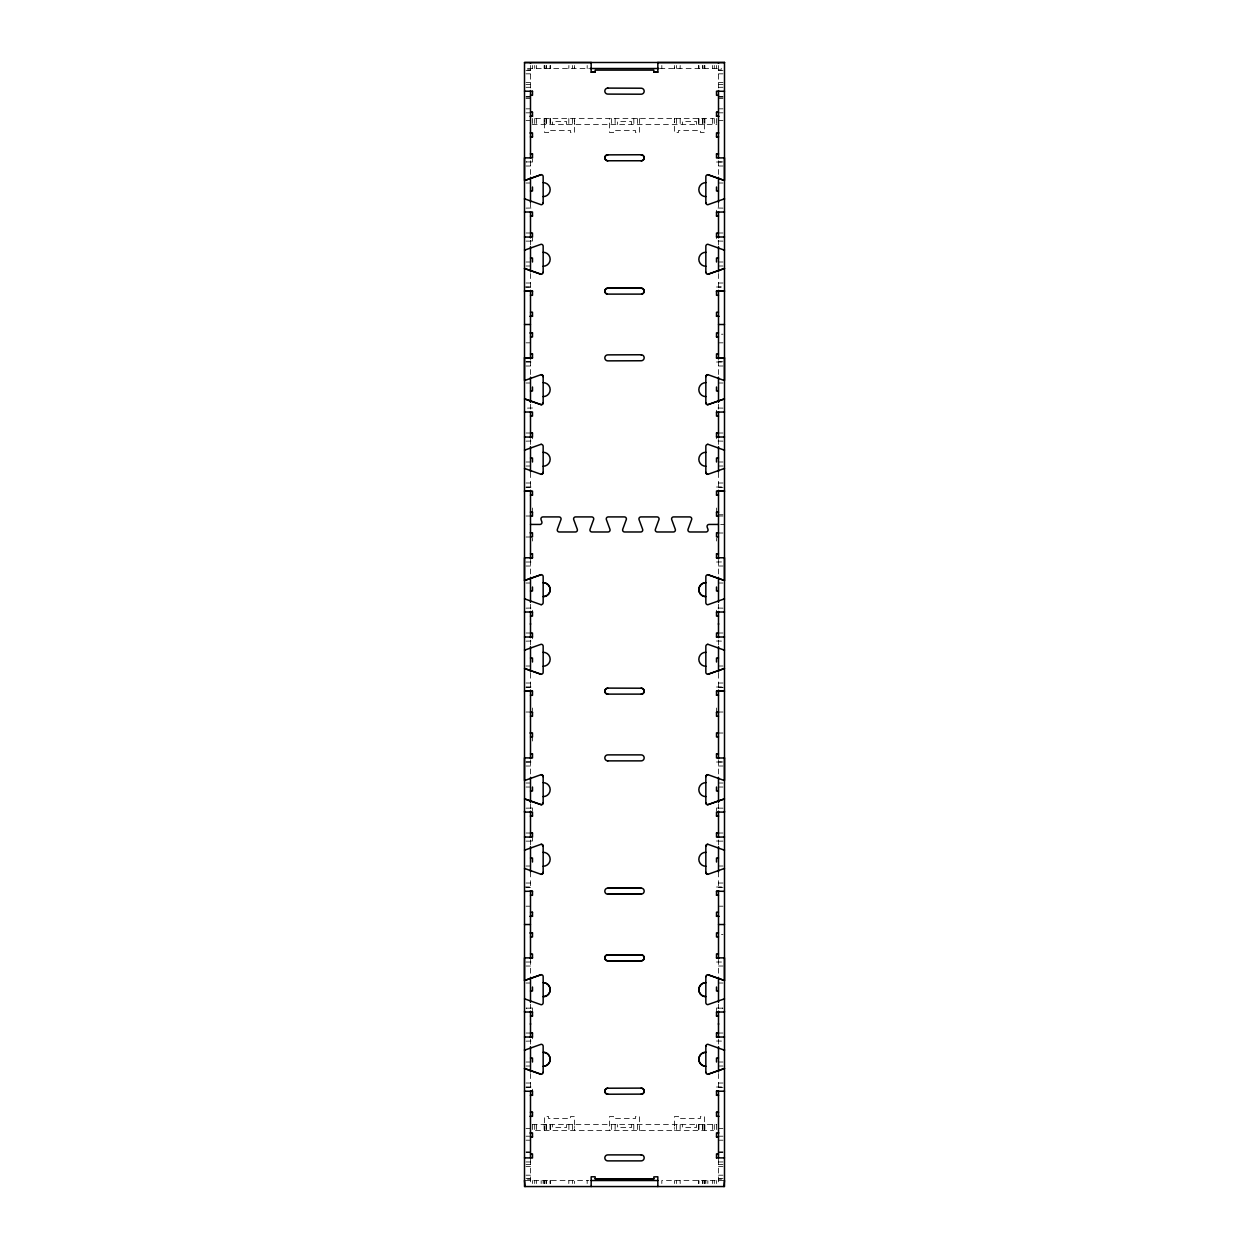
<?xml version="1.0" encoding="UTF-8"?>
<svg xmlns="http://www.w3.org/2000/svg" width="1249" height="1249" viewBox="0 0 1249 1249"><rect width="100%" height="100%" fill="white"/><g stroke="black" fill="none" stroke-linecap="round" stroke-linejoin="round"><path stroke-width="0.75" stroke-dasharray="5 3.75" d="M544.533 1129.533L544.533 1130.532L544.533 1116.528L548.53 1116.528L548.53 1118.526L570.528 1118.526L570.528 1116.528L574.524 1116.528L574.524 1130.532L574.524 1129.533M544.533 1127.535L544.533 1126.536M544.533 124.51L544.533 123.495M544.533 121.496L544.533 120.497M544.533 67.508L544.533 68.508L544.533 65.494M574.524 1127.535L574.524 1126.536M574.524 124.51L574.524 123.495M574.524 121.496L574.524 120.497M574.524 67.508L574.524 68.508L574.524 65.494M574.524 1181.273L574.524 1183.537M674.476 1128.534L674.476 1127.535M674.476 1125.536L674.476 1124.522M674.476 122.496L674.476 121.496M674.476 119.498L674.476 118.499L674.476 132.503L678.472 132.503L678.472 130.505L700.47 130.505L700.47 132.503L704.467 132.503L704.467 118.499L704.467 119.498M674.476 67.508L674.476 68.508L674.476 65.494M704.467 1128.534L704.467 1127.535M704.467 1125.536L704.467 1124.522M704.467 122.496L704.467 121.496M704.467 67.508L704.467 68.508L704.467 65.494M527.5 68.508L589.122 68.508M659.878 68.508L721.5 68.508M527.5 69.835L530.497 69.835M718.503 69.835L721.5 69.835M526.001 70.506L530.497 70.506M718.503 70.506L722.999 70.506M526.001 73.832L530.497 73.832M718.503 73.832L722.999 73.832M526.001 82.528L530.497 82.528M718.503 82.528L722.999 82.528M526.001 84.526L530.497 84.526M718.503 84.526L722.999 84.526M526.001 87.305L530.497 87.274M718.503 87.305L722.999 87.274M526.001 96.532L530.497 96.532M718.503 96.532L722.999 96.532M526.001 97.172L530.497 97.172M718.503 97.172L722.999 97.172M526.001 98.53L530.497 98.53M718.503 98.53L722.999 98.53M526.001 108.835L530.497 108.835M718.503 108.835L722.999 108.835M526.001 112.832L530.497 112.832M718.503 112.832L722.999 112.832M535.446 118.499L713.538 118.499M526.001 120.497L530.497 120.497M718.503 120.497L722.999 120.497M532.183 124.51L716.817 124.51M530.497 161.933L526.001 161.933L532.496 162.011L532.496 157.999M718.503 161.933L722.999 161.933M716.504 162.011L724.498 162.011M526.001 166.008L530.497 166.008M718.503 166.008L722.999 166.008M526.001 183.01L530.497 183.01M718.503 183.01L722.999 183.01M526.001 208.115L532.496 208.005M722.999 208.115L716.504 208.005L716.504 212.002M526.001 233.001L530.497 233.001M718.503 233.001L722.999 233.001M530.497 241.01L532.496 241.01L532.496 236.998M526.001 241.104L530.497 241.135M722.999 241.135L716.504 241.01L716.504 238.34M526.001 262.009L530.497 262.009M718.503 262.009L722.999 262.009M526.001 266.006L530.497 266.006M718.503 266.006L722.999 266.006M526.001 283.008L530.497 283.008M718.503 283.008L722.999 283.008M524.502 287.005L532.496 287.005M716.504 287.005L722.999 287.005L718.503 287.114M526.001 287.114L530.497 287.114M721.5 334.217L722.999 334.217M526.001 342.835L530.497 342.835M718.503 342.835L722.999 342.835M526.001 361.742L530.497 361.773M718.503 361.742L722.999 361.773M526.001 362.007L532.496 362.007M716.504 362.007L722.999 362.007M526.001 366.004L530.497 366.004M718.503 366.004L722.999 366.004M526.001 383.006L530.497 383.006M718.503 383.006L722.999 383.006M532.496 408.017L526.001 408.142M722.999 408.111L716.504 408.017L716.504 412.014M526.001 433.013L530.497 433.013M718.503 433.013L722.999 433.013M526.001 441.147L532.496 441.006L532.496 437.009M722.999 441.147L716.504 441.006L716.504 438.337M526.001 462.005L530.497 462.005M718.503 462.005L722.999 462.005M526.001 466.018L530.497 466.018M718.503 466.018L722.999 466.018M526.001 483.004L530.497 483.004M718.503 483.004L722.999 483.004M526.001 487.016L532.496 487.016M716.504 487.016L722.999 487.016M526.001 487.329L530.497 487.282M718.503 487.282L722.999 487.329M718.503 514.76L722.999 514.76M526.001 516.009L530.497 516.009M718.503 516.009L722.999 516.009M720.642 524.518L724.498 524.518M718.503 533.011L722.999 533.011M526.001 537.008L530.497 537.008M526.001 562.019L532.496 562.019M716.504 562.019L722.999 561.941M526.001 566.016L530.497 566.016M718.503 566.016L722.999 566.016M526.001 583.018L530.497 583.018M718.503 583.018L722.999 583.018M526.001 608.154L532.496 608.013L532.496 610.683M722.999 608.154L716.504 608.013L716.504 612.01M526.001 633.009L530.497 633.009M718.503 633.009L722.999 633.009M526.001 641.143L532.496 641.018L532.496 637.021M716.504 641.018L722.999 641.143M526.001 666.014L530.497 666.014M718.503 666.014L722.999 666.014M526.001 683.016L530.497 683.016M718.503 683.016L722.999 683.016M526.001 687.012L532.496 687.012M716.504 687.012L722.999 687.012M526.001 712.024L530.497 712.024M718.503 712.024L722.999 712.024M718.503 733.022L722.999 733.022M526.001 761.984L530.497 761.952M718.503 761.952L722.999 761.984M526.001 762.015L532.496 762.015M716.504 762.015L722.999 762.015M526.001 766.012L530.497 766.012M718.503 766.012L722.999 766.012M526.001 783.014L530.497 783.014M718.503 783.014L722.999 783.014M526.001 787.026L530.497 787.026M718.503 787.026L722.999 787.026M530.497 808.025L532.496 808.025L532.496 810.695M718.503 808.025L716.504 808.025L716.504 812.022M526.001 808.165L530.497 808.119M718.503 808.119L722.999 808.165M526.001 833.021L530.497 833.021M718.503 833.021L722.999 833.021M530.497 841.014L532.496 841.014L532.496 837.017M716.504 841.014L718.503 841.014M526.001 841.123L530.497 841.155M718.503 841.155L722.999 841.123M526.001 866.025L530.497 866.025M718.503 866.025L722.999 866.025M526.001 883.027L530.497 883.027M718.503 883.027L722.999 883.027M524.502 887.024L532.496 887.024M716.504 887.024L722.999 887.024M526.001 887.29L530.497 887.336M718.503 887.29L722.999 887.336M526.001 906.196L530.497 906.196M718.503 906.196L722.999 906.196M721.5 934.439L722.999 934.439M526.001 962.027L532.496 962.027M716.504 962.027L722.999 962.027M526.001 966.023L530.497 966.023M718.503 966.023L722.999 966.023M526.001 983.025L530.497 983.025M718.503 983.025L722.999 983.025M530.497 1008.162L526.001 1008.162L532.496 1008.021L532.496 1010.691M718.503 1008.162L722.999 1008.162L716.504 1008.021L716.504 1012.018M526.001 1033.032L530.497 1033.032M718.503 1033.032L722.999 1033.032M526.001 1041.166L532.496 1041.026L532.496 1037.029M716.504 1041.026L722.999 1041.12M526.001 1062.025L530.497 1062.025M718.503 1062.025L722.999 1062.025M526.001 1066.022L530.497 1066.022M718.503 1066.022L722.999 1066.022M526.001 1083.024L530.497 1083.024M718.503 1083.024L722.999 1083.024M526.001 1087.02L532.496 1087.02L532.496 1091.033M716.504 1087.02L724.498 1087.02M526.001 1087.301L530.497 1087.333M718.503 1087.301L722.999 1087.333M532.183 1124.522L716.817 1124.522M526.001 1128.534L530.497 1128.534M718.503 1128.534L722.999 1128.534M535.462 1130.532L713.554 1130.532M526.001 1136.2L530.497 1136.2M718.503 1136.2L722.999 1136.2M526.001 1140.196L530.497 1140.196M718.503 1140.196L722.999 1140.196M526.001 1151.859L530.497 1151.859M718.503 1151.859L722.999 1151.859M526.001 1152.499L530.497 1152.499M718.503 1152.499L722.999 1152.499M526.001 1161.96L530.497 1161.992M718.503 1161.992L722.999 1161.96M526.001 1164.505L530.497 1164.505M718.503 1164.505L722.999 1164.505M526.001 1166.504L530.497 1166.504M718.503 1166.504L722.999 1166.504M526.001 1175.2L530.497 1175.2M718.503 1175.2L722.999 1175.2M526.001 1178.525L530.497 1178.525M718.503 1178.525L722.999 1178.525M527.5 1179.197L530.497 1179.197M718.503 1179.197L721.5 1179.197M525.064 1180.524L588.872 1180.524M723.936 1180.524L661.829 1180.524L661.829 1183.537M704.467 1181.273L704.467 1183.537M718.503 65.494L718.503 89.678M718.503 160.715L718.503 175.453M718.503 202.166L718.503 209.926M718.503 240.386L718.503 244.929M718.503 273.562L718.503 289.549M718.503 360.774L718.503 377.198M718.503 404.239L718.503 409.157M718.503 439.445L718.503 445.284M718.503 472.559L718.503 488.578M718.503 560.223L718.503 575.82M718.503 604.235L718.503 608.934M718.503 640.097L718.503 644.968M718.503 673.211L718.503 688.808M718.503 760.235L718.503 776.472M718.503 803.747L718.503 809.586M718.503 839.906L718.503 844.964M718.503 871.911L718.503 888.336M718.503 959.482L718.503 975.469M718.503 1004.149L718.503 1008.661M718.503 1039.106L718.503 1046.896M718.503 1073.578L718.503 1088.082M718.503 1159.353L718.503 1183.537M716.504 65.494L716.504 68.508M716.504 118.499L716.504 124.51M716.504 508.015L716.504 510.685M716.504 538.35L716.504 541.02M716.504 708.011L716.504 712.024M716.504 1124.522L716.504 1130.532M716.504 1180.524L716.504 1183.537M714.287 65.494L714.287 68.508M714.287 118.499L714.287 124.51M714.287 1124.522L714.287 1130.532M714.287 1180.524L714.287 1183.537M712.398 65.494L712.398 68.508M712.398 118.499L712.398 124.51M712.398 1124.522L712.398 1130.532M712.398 1180.524L712.398 1183.537M707.84 1180.524L707.84 1183.537M705.841 1180.524L705.841 1183.537M704.858 65.494L704.858 68.508M704.858 118.499L704.858 124.51M704.858 1124.522L704.858 1130.532M704.858 1180.524L704.858 1183.537M704.467 1130.532L704.467 1116.528L700.47 1116.528L700.47 1118.526L678.472 1118.526L678.472 1116.528L674.476 1116.528L674.476 1130.532M702.968 65.494L702.968 68.508M702.968 118.499L702.968 124.51M702.968 1124.522L702.968 1130.532M702.968 1180.524L702.968 1183.537M702.469 65.494L702.469 68.508M702.469 118.499L702.469 124.51M702.469 1124.522L702.469 1130.532M702.469 1180.524L702.469 1183.537M698.831 65.494L698.831 68.508M698.831 118.499L698.831 124.51M698.831 1124.522L698.831 1130.532M698.831 1180.524L698.831 1183.537M698.753 65.494L698.753 68.508M698.753 118.499L698.753 124.51M698.753 1124.522L698.753 1130.532M698.753 1180.524L698.753 1183.537M696.474 124.51L696.474 121.496L682.469 121.496L682.469 124.51M696.474 1124.522L696.474 1127.535L682.469 1127.535L682.469 1124.522M680.19 65.494L680.096 68.508M680.19 118.499L680.19 124.51M680.19 1124.522L680.096 1130.532M680.096 1180.524L680.19 1183.537M676.474 65.494L676.474 68.508M676.474 118.499L676.474 124.51M676.474 1124.522L676.474 1130.532M676.474 1180.524L676.474 1183.537M674.46 1180.524L674.46 1183.537M661.829 65.494L661.829 68.508M639.504 118.499L639.504 132.503L635.507 132.503L635.507 130.505L613.493 130.505L613.493 132.503L609.496 132.503L609.496 118.499M639.504 1130.532L639.504 1116.528L635.507 1116.528L635.507 1118.526L613.493 1118.526L613.493 1116.528L609.496 1116.528L609.496 1130.532M637.505 118.499L637.505 124.51M637.505 1124.522L637.505 1130.532M633.789 118.499L633.868 124.51M633.789 1124.522L633.789 1130.532M631.494 124.51L631.494 121.496L617.506 121.496L617.506 124.51M631.494 1124.522L631.494 1127.535L617.506 1127.535L617.506 1124.522M615.133 118.499L615.133 124.51M615.133 1124.522L615.133 1130.532M611.495 118.499L611.495 124.51M611.495 1124.522L611.495 1130.532M587.171 65.494L587.171 68.508M587.171 1180.524L587.171 1183.537M574.524 118.499L574.524 132.503L570.528 132.503L570.528 130.505L548.53 130.505L548.53 132.503L544.533 132.503L544.533 118.499M572.526 65.494L572.526 68.508M572.526 118.499L572.526 124.51M572.526 1124.522L572.526 1130.532M572.526 1180.524L572.526 1183.537M568.904 65.494L568.81 68.508M568.81 118.499L568.81 124.51M568.904 1124.522L568.904 1130.532M568.81 1180.524L568.81 1183.537M566.531 124.51L566.531 121.496L552.526 121.496L552.526 124.51M566.531 1124.522L566.531 1127.535L552.526 1127.535L552.526 1124.522M550.247 65.494L550.247 68.508M550.247 118.499L550.247 124.51M550.247 1124.522L550.247 1130.532M550.247 1180.524L550.247 1183.537M550.169 65.494L550.169 68.508M550.169 118.499L550.169 124.51M550.169 1124.522L550.169 1130.532M550.169 1180.524L550.169 1183.537M546.531 65.494L546.531 68.508M546.531 118.499L546.531 124.51M546.531 1124.522L546.531 1130.532M546.531 1180.524L546.531 1183.537M546.032 65.494L546.032 68.508M546.032 118.499L546.032 124.51M546.032 1124.522L546.032 1130.532M546.032 1180.524L546.032 1183.537M544.533 1180.524L544.533 1183.537M544.142 65.494L544.142 68.508M544.142 118.499L544.142 124.51M544.142 1124.522L544.142 1130.532M544.142 1180.524L544.142 1183.537M543.159 1180.524L543.159 1183.537M541.16 1180.524L541.16 1183.537M536.602 65.494L536.602 68.508M536.602 118.499L536.602 124.51M536.602 1124.522L536.602 1130.532M536.602 1180.524L536.602 1183.537M534.713 65.494L534.713 68.508M534.713 118.499L534.713 124.51M534.713 1124.522L534.713 1130.532M534.713 1180.524L534.713 1183.537M532.496 65.494L532.496 68.508M532.496 118.499L532.496 124.51M532.496 508.015L532.496 510.685M532.496 538.35L532.496 541.02M532.496 708.011L532.496 710.681M532.496 737.019L532.496 741.016M532.496 1124.522L532.496 1130.532M532.496 1180.524L532.496 1183.537M530.497 65.494L530.497 89.678M530.497 160.715L530.497 175.453M530.497 202.166L530.497 209.926M530.497 240.386L530.497 244.929M530.497 273.562L530.497 289.549M530.497 360.774L530.497 377.198M530.497 404.239L530.497 409.157M530.497 439.445L530.497 445.284M530.497 472.559L530.497 488.578M530.497 560.223L530.497 575.82M530.497 604.235L530.497 608.934M530.497 640.097L530.497 644.968M530.497 673.211L530.497 688.808M530.497 760.235L530.497 776.472M530.497 803.747L530.497 809.586M530.497 839.906L530.497 844.964M530.497 871.911L530.497 888.336M530.497 959.482L530.497 975.469M530.497 1004.149L530.497 1008.661M530.497 1039.106L530.497 1046.896M530.497 1073.578L530.497 1088.082M530.497 1159.353L530.497 1183.537M530.497 687.293L526.001 687.293L530.497 687.325M722.999 687.293L718.503 687.293L722.999 687.325"/><path stroke-width="1.5" d="M525.002 1012.127L524.502 1011.315M524.502 811.194L524.502 812.131L532.496 812.022L532.496 816.128L530.497 816.128M541.16 574.743L525.064 580.363A1.998 1.998 0 0 1 524.502 580.457L524.502 557.772L532.496 557.772M530.497 1024.523L530.497 1023.462M530.497 624.516L530.497 623.454M718.503 62.872L718.503 63.356M718.503 1024.523L718.503 1023.462M718.503 624.516L718.503 623.454M723.998 1012.127L724.498 1011.315M724.498 811.194L724.498 812.131L716.504 812.022L716.504 816.128L718.503 816.128M724.498 757.878L724.498 780.453A1.998 1.998 0 0 1 723.936 780.266M723.936 599.098A1.998 1.998 0 0 1 724.498 599.02A1.998 1.998 0 0 0 723.936 599.005L707.84 604.735A1.998 1.998 0 0 1 705.841 602.736L705.841 576.632A1.998 1.998 0 0 1 707.84 574.743L723.936 580.363A1.998 1.998 0 0 0 724.498 580.457L724.498 557.772L716.504 557.772M718.503 353.967L716.504 353.873L716.504 357.979L724.498 357.87L724.498 380.445A1.998 1.998 0 0 1 723.936 380.367L707.84 374.638A1.998 1.998 0 0 0 705.841 376.636L705.841 402.724A1.998 1.998 0 0 0 707.84 404.738L723.936 399.102A1.998 1.998 0 0 1 724.498 399.009M530.497 153.861L532.496 153.861L532.496 157.967L524.502 157.827L524.502 180.449A1.998 1.998 0 0 0 525.064 180.371L541.16 174.626A1.998 1.998 0 0 1 543.159 176.624L543.159 202.728M525.064 180.371L541.16 174.735M525.064 249.987L541.16 244.258A1.998 1.998 0 0 1 543.159 246.35L543.159 272.36M724.498 198.903A1.998 1.998 0 0 0 723.936 198.997L707.84 204.727A1.998 1.998 0 0 1 705.841 202.619M707.84 274.358L723.936 268.722A1.998 1.998 0 0 1 724.498 268.644M524.502 399.009A1.998 1.998 0 0 1 525.064 399.102L541.16 404.738A1.998 1.998 0 0 0 543.159 402.724L543.159 376.636A1.998 1.998 0 0 0 541.16 374.638L525.064 380.367A1.998 1.998 0 0 1 524.502 380.445L524.502 357.87L532.496 357.979L532.496 353.873M541.16 444.254L525.064 449.999A1.998 1.998 0 0 1 524.502 450.077M723.936 398.993L707.84 404.629A1.998 1.998 0 0 1 705.841 402.631M707.84 644.359A1.998 1.998 0 0 0 705.841 646.357L705.841 672.368A1.998 1.998 0 0 0 707.84 674.257L723.936 668.621A1.998 1.998 0 0 1 724.498 668.543A1.998 1.998 0 0 0 723.936 668.73L716.895 671.197M707.84 674.366L715.88 671.54M720.907 800.156L707.84 804.746A1.998 1.998 0 0 1 705.841 802.732L705.841 776.644A1.998 1.998 0 0 1 707.84 774.645L723.936 780.375M721.922 799.813L723.936 799.11M724.498 850.085A1.998 1.998 0 0 1 723.936 850.007L707.84 844.262A1.998 1.998 0 0 0 705.841 846.26L705.841 872.364A1.998 1.998 0 0 0 707.84 874.362L723.936 868.633A1.998 1.998 0 0 1 724.498 868.648M541.16 974.751L525.064 980.371A1.998 1.998 0 0 1 524.502 980.465L524.502 957.874L532.496 957.874M524.502 1050.081A1.998 1.998 0 0 0 525.064 1050.003L541.16 1044.273A1.998 1.998 0 0 1 543.159 1046.272L543.159 1072.376M705.841 1072.266A1.998 1.998 0 0 0 707.84 1074.265L723.936 1068.629A1.998 1.998 0 0 1 724.498 1068.551M707.84 1074.374L723.936 1068.738A1.998 1.998 0 0 1 724.498 1068.66M529.998 637.115L532.496 637.115L532.496 633.009L530.497 633.118M719.002 1012.127L716.504 1012.127L716.504 1016.124M524.502 1037.029L532.496 1037.013L532.496 1033.017L530.497 1033.017M716.504 1037.013L719.002 1037.013L716.504 1037.123L716.504 1033.017L718.503 1033.017M524.502 62.559L591.167 62.559M657.833 62.559L724.498 62.559M590.168 68.508L658.832 68.508M591.167 62.45L591.167 72.223L595.164 72.114L595.164 70.116L653.836 70.116L653.836 72.223L657.833 72.223L657.833 62.45M653.836 72.114L657.833 72.114M591.167 72.223L595.164 72.223M607.826 88.101L641.174 88.211A2.998 2.998 0 0 1 644.172 91.208A2.998 2.998 0 0 1 641.174 94.206L607.826 94.097A2.998 2.998 0 0 1 604.828 91.099A2.998 2.998 0 0 1 607.826 88.101L607.826 88.211M524.502 91.177L532.496 91.318M724.498 91.318L716.504 91.208L716.504 95.314L718.503 95.314M530.497 95.205L532.496 95.314L532.496 91.208M532.496 112.207L530.497 112.207L532.496 112.316L532.496 116.313M716.504 112.207L718.503 112.207L716.504 112.316L716.504 116.313M529.998 116.313L532.496 116.204M716.504 116.204L719.002 116.313M529.998 132.972L532.496 132.862L532.496 136.968L530.497 136.968M718.878 132.94L716.504 132.862L716.504 136.968L718.503 136.968M530.497 136.875L532.496 136.875M716.504 136.875L718.503 136.875M718.503 153.861L716.504 153.861L716.504 157.967L724.498 157.858L724.498 180.449A1.998 1.998 0 0 1 723.936 180.371L707.84 174.735A1.998 1.998 0 0 0 705.841 176.624L705.841 202.728M530.497 153.97L532.496 153.97M716.504 153.97L718.503 153.97M607.826 154.86L641.174 154.751A2.998 2.998 0 0 1 644.172 157.764A2.998 2.998 0 0 1 641.174 160.762L607.826 160.762A2.998 2.998 0 0 1 604.828 157.858A2.998 2.998 0 0 1 607.826 154.86L607.826 154.751A2.998 2.998 0 0 0 604.828 157.764A2.998 2.998 0 0 0 607.826 160.762L607.826 160.856M530.497 191.003L532.496 191.003L532.496 187.007M718.503 191.003L716.504 191.003L716.504 187.007M524.502 212.002L532.496 212.002L532.496 216.108L530.497 216.108L532.496 216.015M716.504 212.111L724.498 212.002M716.504 216.015L718.503 216.015L716.504 216.108L716.504 212.002M530.497 233.001L532.496 233.001L532.496 237.107L524.502 236.998M718.503 233.001L716.504 233.11L716.504 237.107M716.504 236.998L724.498 236.998M530.497 258.012L532.496 258.012L532.496 262.009M718.503 258.012L716.504 258.012L716.504 262.009M607.826 288.097L641.174 288.097A2.998 2.998 0 0 1 644.172 291.111A2.998 2.998 0 0 1 641.174 294.108L607.826 294.108A2.998 2.998 0 0 1 604.828 291.111A2.998 2.998 0 0 1 607.826 288.097L607.826 288.207A2.998 2.998 0 0 0 607.186 294.139M607.826 288.207L641.174 288.207A2.998 2.998 0 0 1 641.814 294.139M524.502 290.97L532.496 291.001M716.504 291.001L724.498 290.97M524.502 291.204L532.496 291.204L532.496 295.31L530.497 295.31M724.498 291.204L716.504 291.204L716.504 295.31L718.503 295.31M529.998 291.314L532.496 291.314M716.504 291.314L719.002 291.314M530.497 312.312L532.496 312.203L532.496 316.309L529.998 316.309M718.503 312.203L716.504 312.312L716.504 316.309L719.002 316.309M530.497 316.2L532.496 316.2M716.504 316.2L718.503 316.2M524.502 324.506L530.497 324.506M718.503 324.506L724.498 324.506M530.497 332.874L532.496 332.874L532.496 336.98L530.497 336.98M718.503 332.874L716.504 332.874L716.504 336.98M529.998 332.983L532.496 332.983M716.504 336.871L718.503 336.98M530.497 353.967L532.496 353.967M524.502 357.776L532.496 357.87M716.504 358.01L724.498 357.979M530.497 391.015L532.496 391.015L532.496 387.003M718.503 391.015L716.504 391.015L716.504 387.003M524.502 412.014L532.496 412.014L532.496 416.12L530.497 416.011M716.504 412.123L724.498 412.014M718.503 416.12L716.504 416.12L716.504 412.014M532.496 433.013L530.497 433.013L532.496 433.122L532.496 437.119L524.502 437.009M716.504 433.013L718.503 433.013L716.504 433.122L716.504 437.119M716.504 437.009L724.498 437.009M530.497 458.008L532.496 458.008L532.496 462.005M718.503 458.008L716.504 458.008L716.504 462.005M524.502 491.107L532.496 491.107L532.496 495.213M724.498 491.107L716.504 491.013L716.504 495.213M524.502 491.185L530.497 491.185M718.503 491.185L724.498 491.185M530.497 495.213L532.496 495.104M716.504 495.104L718.503 495.213M530.497 512.106L532.496 512.106L532.496 516.212L530.497 516.102M718.503 512.106L716.504 512.106L716.504 516.212L718.503 516.102M530.497 512.215L532.496 512.215M716.504 512.215L718.503 512.215M530.497 524.439L539.958 524.455A1.998 1.998 0 0 0 541.832 521.754L541.004 519.475A1.998 1.998 0 0 1 542.909 516.914L559.084 516.914A1.998 1.998 0 0 1 561.004 519.475L557.335 529.42A1.998 1.998 0 0 0 559.24 531.98L575.414 531.98A1.998 1.998 0 0 0 577.335 529.404L573.666 519.475A1.998 1.998 0 0 1 575.586 516.914L591.745 516.914A1.998 1.998 0 0 1 593.665 519.475L589.996 529.42A1.998 1.998 0 0 0 591.917 531.98L608.091 531.98A1.998 1.998 0 0 0 609.996 529.404L606.327 519.475A1.998 1.998 0 0 1 608.247 516.914L624.422 516.914A1.998 1.998 0 0 1 626.327 519.475L622.673 529.42A1.998 1.998 0 0 0 624.578 531.98L640.753 531.98A1.998 1.998 0 0 0 642.673 529.404L639.004 519.475A1.998 1.998 0 0 1 640.909 516.914L657.083 516.914A1.998 1.998 0 0 1 659.004 519.475L655.335 529.42A1.998 1.998 0 0 0 657.255 531.98L673.414 531.98A1.998 1.998 0 0 0 675.334 529.404L671.665 519.475A1.998 1.998 0 0 1 673.586 516.914L689.76 516.914A1.998 1.998 0 0 1 691.665 519.475L687.996 529.42A1.998 1.998 0 0 0 689.916 531.98L706.091 531.98A1.998 1.998 0 0 0 707.996 529.404L707.168 527.125A1.998 1.998 0 0 1 709.042 524.439L718.503 524.439M530.122 532.839L532.496 532.777L532.496 536.883L530.497 536.789M718.503 532.777L716.504 532.777L716.504 536.883L718.503 536.883M532.496 553.775L530.497 553.775L532.496 553.885L532.496 557.881L530.497 558.006M716.504 553.775L718.503 553.775L716.504 553.885L716.504 557.881L718.503 558.006M530.497 591.011L532.496 591.011L532.496 587.014M718.503 591.011L716.504 591.011L716.504 587.014M524.502 612.01L532.496 612.01L532.496 616.116L530.497 616.116M724.498 612.01L716.504 612.01L716.504 616.116L718.503 616.116M529.998 612.119L532.496 612.119M716.504 612.119L719.002 612.119M718.503 633.118L716.504 633.009L716.504 637.115L719.002 637.115M524.502 637.006L532.496 637.006M716.504 637.006L724.498 637.006M530.497 658.02L532.496 658.02L532.496 662.017M718.503 658.02L716.504 658.02L716.504 662.017M607.826 688.105L641.174 688.215A2.998 2.998 0 0 1 644.172 691.119A2.998 2.998 0 0 1 641.174 694.116L607.826 694.116A2.998 2.998 0 0 1 604.828 691.212A2.998 2.998 0 0 1 607.826 688.215L607.826 688.215A2.998 2.998 0 0 0 604.828 691.119A2.998 2.998 0 0 0 607.826 694.116L607.826 694.21M532.496 691.025L524.502 691.197L532.496 691.322L532.496 695.318L530.497 695.318M716.504 691.025L724.498 691.197L716.504 691.322L716.504 695.318M716.504 695.225L718.503 695.318M530.497 712.211L532.496 712.211L532.496 716.317L530.497 716.208M718.503 712.211L716.504 712.211L716.504 716.317L718.503 716.208M530.497 712.32L532.496 712.32M716.504 712.32L718.503 712.32M529.998 732.991L532.496 732.882L532.496 736.988L530.497 736.988M718.503 732.882L716.504 732.882L716.504 736.988L718.503 736.879M532.496 753.881L530.497 753.881L532.496 753.974L532.496 757.987L524.502 757.846L524.502 780.453A1.998 1.998 0 0 0 525.064 780.375L541.16 774.645A1.998 1.998 0 0 1 543.159 776.644L543.159 802.732A1.998 1.998 0 0 1 541.16 804.746L528.093 800.156M716.504 753.881L718.503 753.881L716.504 753.974L716.504 757.987L724.498 757.987M607.826 760.875L641.174 760.875A2.998 2.998 0 0 0 644.172 757.878A2.998 2.998 0 0 0 641.174 754.88L607.826 754.88A2.998 2.998 0 0 0 604.828 757.878A2.998 2.998 0 0 0 607.826 760.875L607.826 760.766M530.497 791.023L532.496 791.023L532.496 787.026M718.503 791.023L716.504 791.023L716.504 787.026M530.497 816.019L532.496 816.019M716.504 816.019L718.503 816.019M530.497 833.021L532.496 833.021L532.496 837.127L524.502 837.017M718.503 833.021L716.504 833.021L716.504 837.127L724.498 837.017M530.497 833.13L532.496 833.13M716.504 833.13L718.503 833.13M530.497 858.016L532.496 858.016L532.496 862.029M718.503 858.016L716.504 858.016L716.504 862.029M607.826 888.226L641.174 888.117A2.998 2.998 0 0 1 644.172 891.115A2.998 2.998 0 0 1 641.174 894.112L607.826 894.222A2.998 2.998 0 0 1 604.828 891.115A2.998 2.998 0 0 1 607.826 888.117L641.174 888.226M530.497 895.221L532.496 895.33L532.496 891.224L525.002 891.333M716.504 895.33L716.504 891.224L723.998 891.333M529.998 891.333L532.496 891.333M716.504 891.333L719.002 891.333M607.826 894.222L641.174 894.222M716.504 895.221L718.503 895.33M530.497 912.223L532.496 912.316M718.503 912.223L716.504 912.223L716.504 916.329L719.002 916.329M530.497 916.22L532.496 916.22L532.496 912.223M716.504 916.22L718.503 916.22M529.998 916.329L532.496 916.329M524.502 924.525L530.497 924.525M718.503 924.525L724.498 924.525M530.497 932.878L532.496 932.878L532.496 936.984L530.497 936.984M718.503 932.878L716.504 932.878L716.504 936.984L718.503 936.891M529.998 932.987L532.496 932.987M530.497 953.877L532.496 953.986L532.496 957.983L529.998 957.983M718.503 953.877L716.504 953.877L716.504 957.983L719.002 957.983M607.826 954.767L641.174 954.767A2.998 2.998 0 0 1 644.172 957.78A2.998 2.998 0 0 1 641.174 960.871L607.826 960.871A2.998 2.998 0 0 1 604.828 957.874A2.998 2.998 0 0 1 607.826 954.767L607.826 954.876A2.998 2.998 0 0 0 604.828 957.874A2.998 2.998 0 0 0 607.826 960.778L641.174 960.778A2.998 2.998 0 0 0 644.172 957.78A2.998 2.998 0 0 0 641.174 954.876L607.826 954.876M716.504 957.874L724.498 957.874L724.498 980.465A1.998 1.998 0 0 1 723.936 980.371L707.84 974.751A1.998 1.998 0 0 0 705.841 976.749M530.497 991.019L532.496 991.019L532.496 987.022M718.503 991.019L716.504 991.019L716.504 987.022M524.502 1012.018L532.496 1012.018L532.496 1016.124M716.504 1012.018L724.498 1012.018M532.496 1012.127L529.998 1012.127M530.497 1016.03L532.496 1016.03M716.504 1016.03L718.503 1016.03M530.497 1033.126L532.496 1033.126M716.504 1033.126L718.503 1033.126M718.503 1037.029L724.498 1037.029M532.496 1037.123L530.497 1037.029M530.497 1058.028L532.496 1058.028L532.496 1062.025M718.503 1058.028L716.504 1058.028L716.504 1062.025M607.826 1088.222L641.174 1088.113A2.998 2.998 0 0 1 644.172 1091.111A2.998 2.998 0 0 1 641.174 1094.124L607.826 1094.218A2.998 2.998 0 0 1 604.828 1091.22A2.998 2.998 0 0 1 607.826 1088.222L607.826 1088.222A2.998 2.998 0 0 0 604.828 1091.111A2.998 2.998 0 0 0 607.826 1094.124L607.826 1094.218M532.496 1091.033L530.497 1091.033L530.497 1157.995M716.504 1091.033L718.503 1091.033L718.503 1157.995M524.502 1091.204L532.496 1091.329L532.496 1095.326L530.497 1095.326M724.498 1091.22L716.504 1091.22L716.504 1095.326L718.503 1095.326M530.497 1095.232L532.496 1095.232M716.504 1095.232L718.503 1095.232M530.497 1112.219L532.496 1112.219L532.496 1116.325L529.998 1116.325M718.503 1112.219L716.504 1112.219L716.504 1116.325L719.002 1116.325M530.497 1112.328L532.496 1112.328M716.504 1112.328L718.503 1112.328M529.998 1132.999L532.496 1132.89L532.496 1136.996L530.497 1136.996L532.496 1136.887M718.878 1132.921L716.504 1132.89L716.504 1136.996L718.503 1136.996L716.504 1136.887M530.497 1153.982L532.496 1153.889L532.496 1157.995L524.502 1157.854M718.503 1153.982L716.504 1153.889L716.504 1157.995M716.504 1157.885L724.498 1157.885M595.164 1178.775L653.836 1178.775M524.502 1180.524L525.064 1186.534M591.167 1180.524L657.833 1180.524M724.498 1180.524L723.936 1186.534M707.84 174.626L723.936 180.262M723.936 249.987L707.84 244.258A1.998 1.998 0 0 0 705.841 246.35L705.841 272.36M524.502 198.903A1.998 1.998 0 0 1 525.064 198.997L541.16 204.727A1.998 1.998 0 0 0 543.159 202.619M541.16 274.358L525.064 268.722A1.998 1.998 0 0 0 524.502 268.644M707.84 444.254L723.936 449.999A1.998 1.998 0 0 0 724.498 450.077M525.064 398.993L541.16 404.629A1.998 1.998 0 0 0 543.159 402.631M707.84 574.634L723.936 580.27A1.998 1.998 0 0 0 724.498 580.348M707.84 644.265L723.936 649.995A1.998 1.998 0 0 0 724.498 650.089A1.998 1.998 0 0 1 723.936 649.886M541.16 604.735L525.064 599.005A1.998 1.998 0 0 0 524.502 598.911A1.998 1.998 0 0 1 525.064 599.098M525.064 649.886A1.998 1.998 0 0 1 524.502 649.98A1.998 1.998 0 0 0 525.064 649.995L541.16 644.265A1.998 1.998 0 0 1 543.159 646.264L543.159 672.368A1.998 1.998 0 0 1 541.16 674.257L525.064 668.621A1.998 1.998 0 0 0 524.502 668.543A1.998 1.998 0 0 1 525.064 668.73L532.105 671.197M533.12 671.54L541.16 674.366M525.064 799.001L541.16 804.637A1.998 1.998 0 0 0 543.159 802.639M527.078 799.813L525.064 799.11A1.998 1.998 0 0 0 524.502 799.017M524.502 850.085A1.998 1.998 0 0 0 525.064 850.007L541.16 844.262A1.998 1.998 0 0 1 543.159 846.26L543.159 872.364A1.998 1.998 0 0 1 541.16 874.362L525.064 868.633A1.998 1.998 0 0 0 524.502 868.648M707.84 974.642L723.936 980.278A1.998 1.998 0 0 0 724.498 980.356M724.498 1050.081A1.998 1.998 0 0 1 723.936 1050.003L707.84 1044.273A1.998 1.998 0 0 0 705.841 1046.365M543.159 1072.266A1.998 1.998 0 0 1 541.16 1074.265L525.064 1068.629A1.998 1.998 0 0 0 524.502 1068.551M541.16 1074.374L525.064 1068.738A1.998 1.998 0 0 0 524.502 1068.66M530.497 62.872L530.497 63.356M718.503 90.552L718.503 157.999M718.503 177.327L718.503 202.338M718.503 211.643L718.503 237.888M718.503 246.678L718.503 271.751M718.503 290.361L718.503 359.025M718.503 377.198L718.503 402.35M718.503 411.655L718.503 437.899M718.503 446.674L718.503 471.888M718.503 490.326L718.503 558.974M718.503 577.335L718.503 602.346M718.503 611.401L718.503 637.646M718.503 646.685L718.503 671.9M718.503 690.072L718.503 758.736M718.503 777.346L718.503 802.358M718.503 811.163L718.503 837.408M718.503 846.681L718.503 871.911M718.503 891.021L718.503 958.498M718.503 977.342L718.503 1002.354M718.503 1011.159L718.503 1037.404M718.503 1046.693L718.503 1071.907M724.498 468.531A1.998 1.998 0 0 0 723.936 468.625L707.84 474.355A1.998 1.998 0 0 1 705.841 472.356L705.841 446.252A1.998 1.998 0 0 1 707.84 444.363M705.841 976.64L705.841 1002.744A1.998 1.998 0 0 0 707.84 1004.633L723.936 999.013A1.998 1.998 0 0 1 724.498 998.919M705.841 1046.272L705.841 1072.376M657.833 1186.55L657.833 1176.777L653.836 1176.886L653.836 1178.884L595.164 1178.884L595.164 1176.777L591.167 1176.777L591.167 1186.55M641.174 154.751L641.174 154.86A2.998 2.998 0 0 1 644.172 157.858A2.998 2.998 0 0 1 641.174 160.856L641.174 160.856M641.174 688.105L641.174 688.215A2.998 2.998 0 0 1 644.172 691.212A2.998 2.998 0 0 1 641.174 694.21L641.174 694.21M641.174 1088.113L641.174 1088.222A2.998 2.998 0 0 1 644.172 1091.22A2.998 2.998 0 0 1 641.174 1094.218L641.174 1094.124M524.502 468.531A1.998 1.998 0 0 1 525.064 468.625L541.16 474.355A1.998 1.998 0 0 0 543.159 472.356L543.159 446.252A1.998 1.998 0 0 0 541.16 444.363M530.497 90.552L530.497 157.999M530.497 177.327L530.497 202.338M530.497 211.643L530.497 237.888M530.497 246.678L530.497 271.751M530.497 290.361L530.497 359.025M530.497 377.198L530.497 402.35M530.497 411.655L530.497 437.899M530.497 446.674L530.497 471.888M530.497 490.326L530.497 558.974M530.497 577.335L530.497 602.346M530.497 611.401L530.497 637.646M530.497 646.685L530.497 671.9M530.497 690.072L530.497 758.736M530.497 777.346L530.497 802.358M530.497 811.163L530.497 837.408M530.497 846.681L530.497 871.911M530.497 891.021L530.497 958.498M530.497 977.342L530.497 1002.354M530.497 1011.159L530.497 1037.404M530.497 1046.693L530.497 1071.907M525.064 1049.894A1.998 1.998 0 0 1 524.502 1049.987M524.502 998.919A1.998 1.998 0 0 1 525.064 999.013L541.16 1004.742A1.998 1.998 0 0 0 543.159 1002.635L543.159 976.64A1.998 1.998 0 0 0 541.16 974.642L525.064 980.278A1.998 1.998 0 0 1 524.502 980.356M724.498 1049.987A1.998 1.998 0 0 1 723.936 1049.894M541.16 844.371A1.998 1.998 0 0 1 543.159 846.369M543.159 782.639A6.994 6.994 0 0 1 550.169 789.633A6.994 6.994 0 0 1 543.159 796.628M541.16 774.739A1.998 1.998 0 0 1 543.159 776.737M705.841 776.737A1.998 1.998 0 0 1 707.84 774.739M705.841 796.628A6.994 6.994 0 0 1 698.831 789.633A6.994 6.994 0 0 1 705.841 782.639M705.841 802.639A1.998 1.998 0 0 0 707.84 804.637L723.936 799.001A1.998 1.998 0 0 1 724.498 798.923M705.841 846.369A1.998 1.998 0 0 1 707.84 844.371M705.841 866.26A6.994 6.994 0 0 1 698.831 859.265A6.994 6.994 0 0 1 705.841 852.271M707.84 874.253A1.998 1.998 0 0 1 705.841 872.255M543.159 872.255A1.998 1.998 0 0 1 541.16 874.253M543.159 852.271A6.994 6.994 0 0 1 550.169 859.265A6.994 6.994 0 0 1 543.159 866.26M541.16 604.625A1.998 1.998 0 0 0 543.159 602.627L543.159 576.632A1.998 1.998 0 0 0 541.16 574.634L525.064 580.27A1.998 1.998 0 0 1 524.502 580.348M543.159 582.627A6.994 6.994 0 0 1 550.169 589.637A6.994 6.994 0 0 1 543.159 596.632A6.994 6.994 0 0 0 550.169 589.684A6.994 6.994 0 0 0 543.159 582.69M705.841 582.627A6.994 6.994 0 0 0 698.831 589.637A6.994 6.994 0 0 0 705.841 596.632A6.994 6.994 0 0 1 698.831 589.684A6.994 6.994 0 0 1 705.841 582.69M705.841 666.263A6.994 6.994 0 0 1 698.831 659.253A6.994 6.994 0 0 1 705.841 652.259M543.159 652.259A6.994 6.994 0 0 1 550.169 659.253A6.994 6.994 0 0 1 543.159 666.263M543.159 382.631A6.994 6.994 0 0 1 550.169 389.626A6.994 6.994 0 0 1 543.159 396.62M541.16 374.731A1.998 1.998 0 0 1 543.159 376.73M705.841 376.73A1.998 1.998 0 0 1 707.84 374.731M705.841 396.62A6.994 6.994 0 0 1 698.831 389.626A6.994 6.994 0 0 1 705.841 382.631M705.841 466.252A6.994 6.994 0 0 1 698.831 459.257A6.994 6.994 0 0 1 705.841 452.263M707.84 474.245A1.998 1.998 0 0 1 705.841 472.247M543.159 472.247A1.998 1.998 0 0 1 541.16 474.245M543.159 452.263A6.994 6.994 0 0 1 550.169 459.257A6.994 6.994 0 0 1 543.159 466.252M525.064 249.878A1.998 1.998 0 0 1 524.502 249.972M524.502 199.013A1.998 1.998 0 0 1 525.064 199.091M543.159 182.619A6.994 6.994 0 0 1 550.169 189.629A6.994 6.994 0 0 1 543.159 196.624M705.841 196.624A6.994 6.994 0 0 1 698.831 189.629A6.994 6.994 0 0 1 705.841 182.619M723.936 199.091A1.998 1.998 0 0 1 724.498 199.013M724.498 249.972A1.998 1.998 0 0 1 723.936 249.878M705.841 266.256A6.994 6.994 0 0 1 698.831 259.246A6.994 6.994 0 0 1 705.841 252.251M705.841 272.251A1.998 1.998 0 0 0 707.84 274.249L723.936 268.613A1.998 1.998 0 0 1 724.498 268.535M524.502 268.535A1.998 1.998 0 0 1 525.064 268.613L541.16 274.249A1.998 1.998 0 0 0 543.159 272.251M543.159 252.251A6.994 6.994 0 0 1 550.169 259.246A6.994 6.994 0 0 1 543.159 266.256M724.498 62.497L524.502 62.497L524.502 1186.55L724.498 1186.55L724.498 62.45M641.174 354.763L607.826 354.872A2.998 2.998 0 0 0 604.828 357.87A2.998 2.998 0 0 0 607.826 360.867L641.174 360.758A2.998 2.998 0 0 0 644.172 357.76A2.998 2.998 0 0 0 641.174 354.763L641.174 354.872M641.174 1154.888L607.826 1154.888A2.998 2.998 0 0 0 604.828 1157.885A2.998 2.998 0 0 0 607.826 1160.883L641.174 1160.883A2.998 2.998 0 0 0 644.172 1157.776A2.998 2.998 0 0 0 641.174 1154.779L641.174 1154.888M550.169 989.645A6.994 6.994 0 0 0 543.159 982.635A6.994 6.994 0 0 1 550.169 989.692A6.994 6.994 0 0 1 543.159 996.686A6.994 6.994 0 0 0 550.169 989.645M698.831 989.645A6.994 6.994 0 0 0 705.841 996.64A6.994 6.994 0 0 1 698.831 989.692A6.994 6.994 0 0 1 705.841 982.635A6.994 6.994 0 0 0 698.831 989.692M698.831 1059.261A6.994 6.994 0 0 0 705.841 1066.271A6.994 6.994 0 0 1 698.831 1059.324A6.994 6.994 0 0 1 705.841 1052.267A6.994 6.994 0 0 0 698.831 1059.324M550.169 1059.261A6.994 6.994 0 0 0 543.159 1052.267A6.994 6.994 0 0 1 550.169 1059.324A6.994 6.994 0 0 1 543.159 1066.318A6.994 6.994 0 0 0 550.169 1059.261"/></g></svg>
